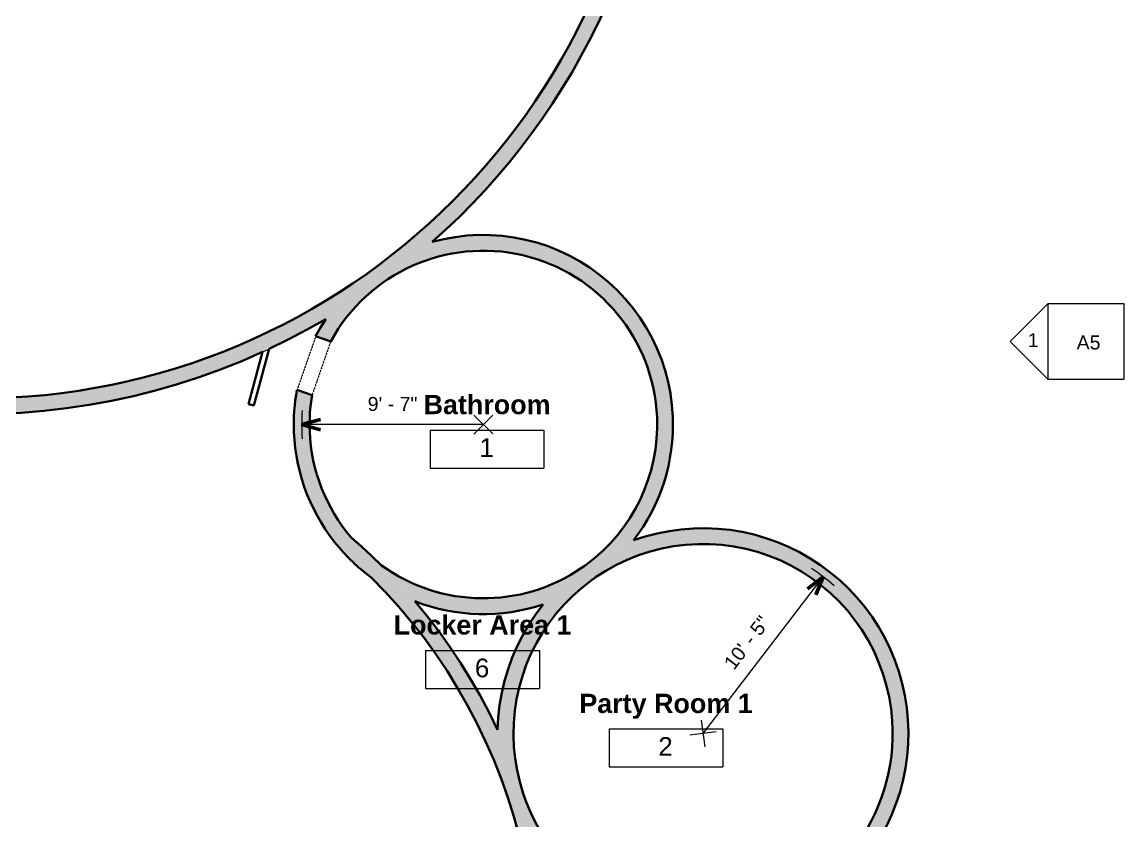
# Model space of a CAD drawing. Header units: inches. Extents: x -870 to 733, y -1250 to 961.
# Drawn here: x 35 to 733, y -301 to 204 of the extents above; entities that cross this region are included whole.
import ezdxf

# ---------------------------------------------------------------- set-up
doc = ezdxf.new("R2010")
doc.units = ezdxf.units.IN
doc.header["$MEASUREMENT"] = 0
doc.linetypes.add('Overhead', pattern=[0.15625, 0.09375, -0.0625])
for name, color, linetype, lineweight in [('A-ANNO-DIMS', 211, 'Continuous', 9), ('A-ANNO-DIMS-96', 211, 'Continuous', 9), ('A-AREA-IDEN', 2, 'Continuous', 9), ('A-GENM', 13, 'Continuous', 9), ('A-WALL', 113, 'Continuous', 13), ('A-WALL-PATT', 111, 'Continuous', 13), ('G-ANNO-SYMB', 111, 'Continuous', 9), ('I-WALL', 2, 'Continuous', 13)]:
    doc.layers.add(name, color=color, linetype=linetype, lineweight=lineweight)
doc.styles.add('Arial', font='arial.ttf', dxfattribs={"height": 8.851796})
doc.styles.add('Arial_1', font='arial.ttf', dxfattribs={"height": 11.802395})
doc.styles.add('Arial_B', font='arialbd.ttf', dxfattribs={"height": 12.177074})
doc.dimstyles.new('Arrow_-_3_32__Arial', dxfattribs={"dimscale": 12, "dimtxt": 9, "dimasz": 1, "dimexe": 0.75, "dimexo": 0, "dimgap": 0.5, "dimtad": 1, "dimjust": 3, "dimdec": 5, "dimrnd": 0.03125, "dimzin": 1, "dimdsep": 46, "dimlunit": 4, "dimtxsty": 'Arial', "dimblk1": 'OPEN30', "dimblk2": 'OPEN30', "dimsah": 1, "dimcen": 0.09, "dimazin": 0, "dimtfac": 1, "dimtdec": 4, "dimtix": 1, "dimtmove": 0, "dimatfit": 2, "dimfxl": 1, "dimtvp": 1, "dimtfill": 1, "dimfrac": 2, "dimtolj": 1, "dimtzin": 0, "dimarcsym": 2})

# ---------------------------------------------------------------- blocks, each defined once
blk = doc.blocks.new('Opening-Cased - 36_ x 84_-254266-Level 1')
at = {"layer": 'A-GENM', "linetype": 'Overhead'}
for p, q in [((-18.32, 5), (17.68, 5)), ((-18.32, -5), (17.68, -5))]:
    blk.add_line(p, q, dxfattribs=at)
blk = doc.blocks.new('Elevation - Detail Number-164347-Level 1')
at = {"layer": 'G-ANNO-SYMB'}
for p, q in [((-0.25, -0.25), (-0.25, 0.25)), ((-0.25, 0.25), (0.25, 0.25)), ((0.25, 0.25), (0.25, -0.25)), ((0.25, -0.25), (-0.25, -0.25))]:
    blk.add_line(p, q, dxfattribs=at)
blk = doc.blocks.new('Elevation - Detail Number-164074-Level 1')
at = {"layer": 'G-ANNO-SYMB'}
for p, q in [((0, 0.25), (-0.25, 0)), ((0.25, 0), (0, 0.25)), ((-0.25, 0), (0.25, 0))]:
    blk.add_line(p, q, dxfattribs=at)
blk = doc.blocks.new('Room Tag - Room Tag-60376-Level 1')
at = {"layer": 'A-AREA-IDEN'}
for p, q in [((-0.375, -0.0625), (-0.375, -0.3125)), ((-0.375, -0.0625), (0.375, -0.0625)), ((0.375, -0.0625), (0.375, -0.3125)), ((-0.375, -0.3125), (0.375, -0.3125))]:
    blk.add_line(p, q, dxfattribs=at)
blk = doc.blocks.new('DIMBLOCK2-Level 1')
at = {"layer": 'A-ANNO-DIMS-96', "lineweight": 50}
for q in [(224.16, -47.36), (224.17, -53.79)]:
    blk.add_line((212.16, -50.59), q, dxfattribs=at)
at = {"layer": 'A-ANNO-DIMS-96'}
for p, q in [((321.16, -44.51), (333.17, -56.5)), ((321.17, -56.51), (333.16, -44.5)), ((327.16, -50.5), (212.16, -50.59))]:
    blk.add_line(p, q, dxfattribs=at)
blk.add_arc((327.16, -50.5), 115, 175.55645, 184.52449, dxfattribs=at)
at = {"layer": 'A-ANNO-DIMS-96', "color": 0, "insert": (253.94, -33.07), "char_height": 8.852, "width": 37.7169, "attachment_point": 1, "rotation": 0.04047, "line_spacing_factor": 0.938532, "style": 'Arial', "bg_fill": 3, "box_fill_scale": 1.25, "bg_fill_color": 0, "bg_fill_transparency": 0}
blk.add_mtext('9\' - 7"', dxfattribs=at)
blk = doc.blocks.new('_Open30')
at = {"color": 0, "linetype": 'ByBlock', "lineweight": -2}
for p, q in [((-1, 0.268), (0, 0)), ((0, 0), (-1, -0.268)), ((0, 0), (-1, 0))]:
    blk.add_line(p, q, dxfattribs=at)
blk = doc.blocks.new('DIMBLOCK3-Level 1')
at = {"layer": 'A-ANNO-DIMS-96'}
for p, q in [((466.18, -246.1), (542.25, -146.91)), ((465.07, -237.69), (467.29, -254.52)), ((474.6, -244.99), (457.77, -247.21))]:
    blk.add_line(p, q, dxfattribs=at)
at = {"layer": 'A-ANNO-DIMS-96', "lineweight": 50}
for q in [(532.4, -154.48), (537.5, -158.39)]:
    blk.add_line((542.25, -146.91), q, dxfattribs=at)
at = {"layer": 'A-ANNO-DIMS-96'}
blk.add_arc((466.18, -246.1), 125, 48.3907, 56.64129, dxfattribs=at)
at = {"layer": 'A-ANNO-DIMS-96', "color": 0, "insert": (478.72, -201.03), "char_height": 8.852, "width": 45.8585, "attachment_point": 1, "rotation": 52.51599, "line_spacing_factor": 0.938532, "style": 'Arial', "bg_fill": 3, "box_fill_scale": 1.25, "bg_fill_color": 0, "bg_fill_transparency": 0}
blk.add_mtext('10\' - 5"', dxfattribs=at)

msp = doc.modelspace()

# ---------------------------------------------------------------- hatches: boundary and pattern name
at = {"layer": 'A-WALL-PATT'}
for points in [[(5.930277, -44.045435), (20.324727, -43.808299), (34.703555, -43.09715), (49.051155, -41.912759), (63.351956, -40.256412), (77.590439, -38.129906), (91.75115, -35.535548), (105.81872, -32.476156), (119.777882, -28.955048), (133.613487, -24.976047), (147.310519, -20.543471), (160.854113, -15.66213), (174.229569, -10.337322), (189.493092, -3.622906), (191.558633, -2.660281), (203.717849, 3.276398), (215.687209, 9.586561), (227.455474, 16.264263), (231.954295, 22.536427), (236.847045, 28.506387), (242.113482, 34.149443), (247.731814, 39.442247), (253.678797, 44.3629), (259.929826, 48.891043), (266.459036, 53.007941), (273.239414, 56.69656), (280.242905, 59.94164), (287.440534, 62.729753), (294.80252, 65.049363), (305.349081, 74.650664), (315.576708, 84.591012), (325.474509, 94.859821), (335.031941, 105.446153), (344.238822, 116.33873), (353.085346, 127.525951), (361.56209, 138.995899), (369.703507, 150.804021), (377.370525, 162.734819), (384.685377, 174.978505), (391.596789, 187.454373), (398.097401, 200.149134), (404.180286, 213.049266), (409.838967, 226.141028), (415.067415, 239.410475), (419.860061, 252.843474), (424.211801, 266.425714), (428.117999, 280.14273), (431.574494, 293.97991), (434.577605, 307.922515), (437.124132, 321.955693), (439.211364, 336.064498), (440.837076, 350.2339), (441.999538, 364.448807), (442.69751, 378.694078), (442.930251, 392.954539), (432.930251, 392.954539), (432.681319, 378.376285), (431.934815, 363.81503), (430.691609, 349.28775), (428.95315, 334.811383), (426.721465, 320.402809), (423.999157, 306.078826), (420.789399, 291.856137), (417.095933, 277.751324), (412.923067, 263.780833), (408.275666, 249.960953), (403.159148, 236.307797), (397.579479, 222.837284), (391.543164, 209.56512), (385.057242, 196.50678), (378.129275, 183.677489), (370.76734, 171.092206), (362.980022, 158.765604), (354.7764, 146.712056), (346.166039, 134.945616), (337.158978, 123.480003), (327.765719, 112.328585), (317.997215, 101.504365), (307.864854, 91.019962), (297.380451, 80.887601), (286.556231, 71.119097), (275.404813, 61.725838), (263.939199, 52.718777), (252.172759, 44.108416), (240.119212, 35.904794), (227.79261, 28.117476), (215.207327, 20.755541), (202.378036, 13.827574), (189.319696, 7.341652), (176.047532, 1.305337), (162.577019, -4.274332), (148.923863, -9.39085), (135.103982, -14.038251), (121.133491, -18.211117), (107.028679, -21.904583), (92.805989, -25.114341), (78.482007, -27.836649), (64.073433, -30.068334), (49.597066, -31.806793), (35.069786, -33.049999), (20.50853, -33.796503), (5.930277, -34.045435)], [(236.240681, -128.816761), (240.029183, -125.553749), (243.280557, -121.755253), (243.573574, -122.006333), (238.994732, -116.27718), (234.807839, -110.255642), (231.031506, -103.968488), (227.682522, -97.443667), (224.775773, -90.710184), (222.32418, -83.797971), (220.338643, -76.737756), (218.827988, -69.560925), (217.798929, -62.29938), (217.256042, -54.985403), (207.264343, -55.392761), (207.784538, -62.685103), (208.747839, -69.932234), (210.150672, -77.107254), (211.987828, -84.183532), (214.25249, -91.134803), (216.936251, -97.935265), (220.029151, -104.559677), (223.519708, -110.98345), (227.394967, -117.182743), (231.640544, -123.134543)], [(352.307236, -283.945466), (350.118795, -276.579465), (348.406282, -269.088501), (347.17672, -261.503291), (346.43515, -253.854937), (346.184612, -246.174802), (346.426135, -238.494378), (347.158728, -230.845159), (348.379387, -223.258511), (350.083106, -215.765542), (352.2629, -208.396978), (354.90983, -201.183033), (358.013043, -194.153288), (361.559813, -187.336568), (365.535598, -180.760827), (369.924094, -174.453026), (374.707306, -168.439033), (379.865621, -162.743506), (385.377888, -157.389801), (391.221503, -152.39987), (397.372504, -147.794175), (403.805669, -143.591601), (410.494619, -139.809381), (417.411926, -136.463024), (424.529225, -133.566251), (431.817333, -131.130942), (439.246363, -129.167082), (446.785854, -127.682723), (454.404889, -126.683952), (462.072227, -126.174866), (469.756428, -126.157551), (477.425983, -126.632078), (485.049442, -127.596501), (492.595545, -129.046867), (500.033351, -130.977227), (507.33236, -133.379666), (514.462642, -136.244334), (521.394959, -139.559482), (528.100887, -143.311519), (534.552927, -147.485058), (540.724622, -152.062985), (546.590665, -157.02653), (552.127003, -162.355339), (557.310934, -168.027561), (562.121201, -174.019937), (566.53808, -180.307896), (570.543459, -186.865653), (574.120914, -193.666319), (577.255776, -200.682007), (579.93519, -207.88395), (582.14817, -215.242616), (583.885641, -222.72783), (585.140478, -230.308901), (585.907536, -237.95474), (595.884448, -237.275603), (595.10336, -229.372637), (593.841176, -221.532109), (592.102606, -213.78328), (589.894139, -206.155065), (587.224016, -198.675933), (584.102202, -191.373792), (580.540345, -184.275894), (576.551738, -177.408726), (572.151266, -170.797914), (567.355351, -164.468129), (562.181889, -158.442993), (556.650187, -152.744988), (550.780888, -147.39538), (544.595894, -142.414132), (538.118287, -137.819832), (531.37224, -133.629625), (524.382927, -129.859149), (517.176431, -126.522474), (509.779646, -123.632052), (502.220173, -121.198668), (494.526224, -119.231405), (486.72651, -117.737603), (478.385441, -116.691639), (470.926501, -116.190893), (462.985169, -116.143757), (455.055776, -116.581604), (447.167914, -117.502802), (439.351017, -118.903912), (431.634257, -120.779704), (424.046431, -123.123181), (416.615856, -125.925595), (409.370259, -129.17649), (402.336681, -132.863733), (395.541369, -136.973564), (389.009681, -141.490647), (382.765993, -146.398125), (376.833604, -151.677684), (371.234653, -157.309622), (365.990033, -163.272922), (361.119317, -169.54533), (356.640681, -176.10344), (352.570838, -182.922777), (348.924976, -189.977894), (345.7167, -197.242462), (342.957983, -204.689371), (340.65912, -212.290832), (338.82869, -220.018478), (337.473523, -227.84347), (336.598677, -235.736608), (336.207416, -243.668436), (340.679682, -253.55373), (344.856156, -263.567582), (348.73315, -273.701146)], [(370.930277, -399.045435), (370.723627, -386.764888), (370.103911, -374.498248), (369.071831, -362.259402), (367.628555, -350.062211), (365.775717, -337.920484), (363.515386, -325.84788), (361.181794, -315.251894), (358.53429, -304.72995), (355.575214, -294.291346), (352.307181, -283.945306), (348.73313, -273.70109), (344.856176, -263.567629), (340.679744, -253.553878), (336.207525, -243.668684), (330.524591, -232.121704), (324.438239, -220.782487), (317.955927, -209.664882), (310.620705, -198.100663), (303.83614, -188.149496), (296.216218, -177.778464), (288.235421, -167.682504), (279.90367, -157.874168), (271.231324, -148.36565), (262.229162, -139.168769), (252.908378, -130.29496), (243.280557, -121.755253), (236.777809, -129.352244), (246.730611, -138.200271), (256.344552, -147.415367), (265.606103, -156.984563), (274.502231, -166.894394), (283.020417, -177.130914), (291.148674, -187.679719), (298.875565, -198.525963), (306.190214, -209.654383), (313.08233, -221.04932), (319.905107, -233.411025), (325.560772, -244.574249), (331.129538, -256.671137), (336.240675, -268.968377), (340.886991, -281.448665), (345.061946, -294.094439), (348.759665, -306.887903), (351.974946, -319.811053), (354.703263, -332.845704), (356.940777, -345.973513), (358.68434, -359.176007), (359.931497, -372.434605), (360.680494, -385.730652), (360.930277, -399.045435), (366.542283, -399.045435)], [(466.184688, -376.10438), (474.070177, -375.864997), (481.926626, -375.147739), (489.725102, -373.955248), (497.436884, -372.291916), (505.033572, -370.163869), (512.487189, -367.578943), (519.770286, -364.546659), (526.856041, -361.078183), (534.307019, -356.803469), (540.331968, -352.885308), (546.672512, -348.191082), (552.71664, -343.120898), (558.442093, -337.693427), (563.827786, -331.928658), (568.853885, -325.84782), (573.50188, -319.473309), (577.754653, -312.828599), (581.596544, -305.938161), (585.013402, -298.827371), (587.992645, -291.522417), (590.523302, -284.0502), (592.596051, -276.438238), (594.203261, -268.714564), (595.339011, -260.907624), (595.999119, -253.046166), (596.181155, -245.159144), (595.884448, -237.275603), (585.907536, -237.95474), (586.183738, -245.651773), (585.965605, -253.350671), (585.254037, -261.019718), (584.051963, -268.627321), (582.364336, -276.142141), (580.198108, -283.533221), (577.562203, -290.770114), (574.467479, -297.823006), (570.926686, -304.662845), (566.954408, -311.261452), (562.567011, -317.591646), (557.782568, -323.627349), (552.620788, -329.343698), (547.102936, -334.717143), (541.251741, -339.725548), (535.091308, -344.348283), (528.647015, -348.566303), (521.945409, -352.362233), (515.014097, -355.720435), (507.881632, -358.627075), (500.577397, -361.070179), (493.131481, -363.039684), (485.574558, -364.527474), (477.937758, -365.527423), (470.252542, -366.03541), (462.550567, -366.049342), (454.863562, -365.569163), (447.223195, -364.59685), (439.660939, -363.136409), (432.207946, -361.193857), (424.89492, -358.777194), (417.751986, -355.896378), (410.80857, -352.563275), (404.093274, -348.791616), (397.633763, -344.596938), (391.456646, -339.996521), (385.587369, -335.009317), (380.050112, -329.65587), (374.867685, -323.958234), (370.061437, -317.93988), (365.651166, -311.625601), (361.655042, -305.041408), (358.089526, -298.214425), (354.969306, -291.172775), (352.307236, -283.945466), (355.575256, -294.291491), (358.534324, -304.730078), (361.181823, -315.252004), (363.515416, -325.847972), (368.541524, -331.928802), (373.927225, -337.693563), (379.652686, -343.121025), (385.696822, -348.191201), (392.037372, -352.885417), (398.650988, -357.186388), (405.513312, -361.078272), (412.599072, -364.546738), (419.882173, -367.579012), (427.335795, -370.163926), (434.932486, -372.291962), (442.64427, -373.955283), (450.442747, -375.147762), (458.299197, -375.865008)]]:
    msp.add_hatch(color=256, dxfattribs=at).paths.add_polyline_path(points, flags=0)
h = msp.add_hatch(color=256, dxfattribs=at)
h.paths.add_polyline_path([(207.264343, -55.392761), (217.256042, -54.985403), (217.172627, -49.186965), (217.394907, -43.39219), (217.922264, -37.617181), (218.753232, -31.877989), (209.189467, -28.553711), (208.143103, -35.212285), (207.472249, -41.919106), (207.179021, -48.653013)], flags=0)
h.paths.add_polyline_path([(437.073432, -46.023524), (447.065131, -45.616166), (446.509544, -37.9818), (445.468354, -30.398387), (443.945797, -22.896783), (441.94807, -15.507513), (439.4833, -8.260642), (436.561516, -1.185657), (433.194608, 5.688654), (429.396274, 12.334321), (425.18197, 18.724303), (420.568842, 24.8326), (415.575663, 30.634357), (410.222748, 36.105968), (404.531877, 41.22517), (398.526207, 45.971132), (392.230174, 50.324545), (385.669396, 54.267693), (378.870568, 57.784534), (371.861354, 60.860757), (364.670274, 63.483846), (357.326587, 65.643127), (349.860175, 67.329815), (342.301417, 68.537046), (334.681069, 69.259908), (327.030138, 69.495461), (319.379755, 69.242745), (311.761048, 68.50279), (304.205017, 67.278605), (296.742407, 65.575172), (289.403583, 63.399422), (282.218405, 60.760208), (275.21611, 57.668269), (268.425188, 54.136185), (261.873272, 50.178329), (255.587021, 45.810803), (249.592013, 41.05138), (243.912641, 35.919425), (238.572014, 30.435819), (233.591862, 24.622875), (228.992449, 18.504245), (224.79249, 12.104826), (221.009074, 5.450654), (230.57284, 2.126377), (234.29647, 8.44878), (238.433312, 14.508875), (242.964959, 20.279697), (247.871248, 25.735569), (253.130348, 30.852216), (258.71886, 35.606871), (264.611917, 39.978379), (270.7833, 43.947289), (277.205548, 47.495942), (283.850087, 50.608548), (290.687351, 53.271258), (297.68692, 55.472224), (304.817648, 57.201653), (312.047808, 58.451851), (319.34523, 59.217254), (326.677444, 59.494457), (334.011827, 59.282227), (341.315744, 58.581507), (348.556697, 57.395416), (355.702467, 55.729232), (362.721261, 53.590366), (369.581848, 50.988338), (376.253703, 47.934723), (382.707139, 44.443109), (388.913443, 40.529032), (394.845, 36.209907), (400.475418, 31.504951), (405.779644, 26.4351), (410.734078, 21.02291), (415.316676, 15.292465), (419.507046, 9.269259), (423.286546, 2.980094), (426.638357, -3.547047), (429.547566, -10.283122), (432.00123, -17.19816), (433.988429, -24.261392), (435.500323, -31.441391), (436.530185, -38.70621)], flags=0)
h = msp.add_hatch(color=256, dxfattribs=at)
h.paths.add_polyline_path([(328.070285, -170.501047), (335.604241, -170.207324), (343.10488, -169.441051), (350.542592, -168.205253), (357.888016, -166.504809), (365.112154, -164.346431), (369.469339, -159.235744), (374.084647, -154.3569), (378.945759, -149.722919), (384.039702, -145.346169), (389.35288, -141.238332), (383.367992, -145.062351), (377.148805, -148.492182), (370.721247, -151.513525), (364.112112, -154.113785), (357.348952, -156.282123), (350.459962, -158.009498), (343.473859, -159.288711), (336.419768, -160.114428), (329.327094, -160.483208), (322.225406, -160.393512), (315.144309, -159.845715), (308.113322, -158.842101), (301.161756, -157.386852), (294.318591, -155.486036), (287.612353, -153.147578), (281.070999, -150.381224), (274.721799, -147.198508), (268.591222, -143.612698), (262.704823, -139.638742), (269.959886, -147.026852), (277.002455, -154.617789), (283.826865, -162.405441), (290.939749, -164.906169), (298.195639, -166.955274), (305.565889, -168.544668), (313.021405, -169.668074), (320.532754, -170.32106)], flags=0)
h.paths.add_polyline_path([(256.20254, -147.274121), (246.657016, -138.132351), (236.777809, -129.352244), (240.029183, -125.553749), (236.240681, -128.816761), (240.829899, -133.848904), (245.697208, -138.612589), (250.826929, -143.092471), (254.699126, -146.104626)], flags=0)
h.paths.add_polyline_path([(392.408613, -139.066513), (398.034931, -135.39926), (403.843131, -132.027466), (409.817715, -128.960131), (415.942735, -126.20544), (422.201845, -123.770747), (426.653516, -117.601281), (430.7053, -111.162125), (434.340911, -104.47916), (437.545735, -97.579248), (440.306892, -90.490122), (442.613282, -83.240277), (444.455636, -75.858853), (445.826548, -68.37552), (446.720508, -60.820354), (447.133923, -53.223725), (447.065131, -45.616166), (437.073432, -46.023524), (437.132101, -53.183805), (436.72479, -60.332733), (435.853224, -67.440014), (434.521097, -74.475531), (432.734053, -81.409472), (430.499665, -88.212455), (427.827402, -94.855653), (424.728586, -101.310914), (421.216348, -107.550887), (417.305573, -113.549128), (413.01283, -119.280222), (408.356312, -124.719881), (403.355748, -129.845058), (398.032329, -134.634032)], flags=0)

# ---------------------------------------------------------------- linework, layer by layer
at = {"layer": 'A-WALL', "lineweight": 30}
for p, q in [((221.009074, 5.450654), (230.57284, 2.126377)), ((218.753232, -31.877989), (209.189467, -28.553711))]:
    msp.add_line(p, q, dxfattribs=at)
at = {"layer": 'A-WALL', "lineweight": 30, "flags": 128}
for points in [[(447.065131, -45.616166), (446.529697, -38.175375), (445.532952, -30.782252), (444.07875, -23.465353), (442.172713, -16.252961), (439.822208, -9.172947), (437.036321, -2.252674), (433.825818, 4.481115), (430.203109, 11.002398), (426.182194, 17.285972), (421.778615, 23.307556), (417.009389, 29.043878), (411.892948, 34.47277), (406.449066, 39.573254), (400.698782, 44.325617), (394.664318, 48.711496), (388.368995, 52.71394), (381.837142, 56.317482), (375.094002, 59.508197), (368.165634, 62.273754), (361.078813, 64.603466), (353.860927, 66.488329), (346.53987, 67.921058), (339.143933, 68.896118), (331.7017, 69.409739), (324.241931, 69.459936), (316.793455, 69.046515), (309.385057, 68.171073), (302.045367, 66.836992), (294.802988, 65.049465)], [(191.558633, -2.660281), (203.717747, 3.276346), (215.68713, 9.586518), (227.455474, 16.264263)], [(227.455698, 16.264528), (224.090597, 10.942437), (221.009074, 5.450654)], [(5.930277, -44.045435), (20.324738, -43.808299), (34.703576, -43.097149), (49.051186, -41.912756), (63.351997, -40.256406), (77.590488, -38.129897), (91.751206, -35.535537), (105.818784, -32.476141), (119.777953, -28.955029), (133.613563, -24.976024), (147.3106, -20.543443), (160.854198, -15.662098), (174.229659, -10.337285), (187.422557, -4.57474)], [(595.884448, -237.275603), (595.12807, -229.564142), (593.913611, -221.911458), (592.245387, -214.344724), (590.129326, -206.890826), (587.572945, -199.576243), (584.585329, -192.42696), (581.17709, -185.468374), (577.360339, -178.725205), (573.148634, -172.221408), (568.556939, -165.980086), (563.601566, -160.023412), (558.30012, -154.372546), (552.671434, -149.047561), (546.735504, -144.067375), (540.513419, -139.449678), (534.027281, -135.210875), (527.300133, -131.366023), (520.355873, -127.928781), (513.219169, -124.911359), (505.915376, -122.324476), (498.47044, -120.177322), (490.910807, -118.477525), (483.263334, -117.231123), (475.555187, -116.442543), (467.81375, -116.114589), (460.066523, -116.248425), (452.341029, -116.843575), (444.664711, -117.897927), (437.06484, -119.407735), (429.568414, -121.367635), (422.202291, -123.770611)], [(262.704789, -139.638708), (256.467964, -133.610193), (250.090042, -127.731945), (243.573688, -122.006436)], [(398.207505, -147.214981), (404.649765, -143.082707), (411.342154, -139.369629), (418.257627, -136.090717), (425.368052, -133.259309), (432.644507, -130.886922), (440.057394, -128.983206), (447.576559, -127.555904), (455.171417, -126.610824), (462.811072, -126.151809), (470.464451, -126.180726), (478.100421, -126.697458), (485.68792, -127.699903), (493.196086, -129.183984), (500.594377, -131.143663), (507.8527, -133.570969), (514.941528, -136.456028), (521.832028, -139.787106), (528.49617, -143.550652), (534.906846, -147.731357), (541.037981, -152.312216), (546.864633, -157.274594), (552.363102, -162.598307), (557.511022, -168.261698), (562.287452, -174.241732), (566.672963, -180.514083), (570.649717, -187.053236), (574.201536, -193.832593), (577.313973, -200.824577), (579.974367, -208.000746), (582.171897, -215.33191), (583.897624, -222.788249), (585.144528, -230.339431), (585.907536, -237.95474)], [(392.408689, -139.066512), (390.872743, -140.141531), (389.352701, -141.238466)], [(256.202572, -147.274153), (265.062366, -156.402568), (273.589422, -165.842557), (281.772778, -175.581982), (289.601928, -185.608337), (297.06682, -195.908747), (304.157871, -206.469989), (310.865978, -217.2785), (317.182528, -228.320404), (323.099413, -239.581523), (328.609036, -251.047399), (333.704323, -262.703311), (338.378732, -274.534292), (342.626262, -286.525154), (346.441459, -298.660501), (349.819424, -310.924752), (352.755819, -323.302161), (355.246874, -335.776838), (357.289389, -348.332765), (358.88074, -360.953822), (360.018883, -373.623804), (360.702355, -386.326436), (360.930277, -399.045435)], [(352.307236, -283.945466), (350.153721, -276.712174), (348.45916, -269.357824), (347.230252, -261.911499), (346.471858, -254.402656), (346.186977, -246.860993), (346.376735, -239.316342), (347.04038, -231.798544), (348.175288, -224.337336), (349.776968, -216.962227), (351.839084, -209.702391), (354.353479, -202.586542), (357.310208, -195.642825), (360.697575, -188.898705), (364.502181, -182.380857), (368.708978, -176.115062), (373.301325, -170.126102), (378.261058, -164.437666), (383.56856, -159.072252), (389.202837, -154.051084), (395.141765, -149.393951)], [(336.207525, -243.668684), (330.866569, -232.788385), (325.167387, -222.091577), (319.116197, -211.589894), (312.719676, -201.294924), (305.984878, -191.218015), (298.919228, -181.370276), (291.530516, -171.762563), (283.826854, -162.405448)], [(365.112456, -164.34608), (360.381958, -170.567617), (356.034016, -177.061997), (352.08419, -183.805919), (348.546755, -190.775009), (345.434497, -197.944078), (342.758666, -205.287216), (340.528933, -212.777882), (338.753357, -220.389004), (337.438357, -228.093073), (336.588687, -235.862242), (336.207416, -243.668436)], [(509.248444, -368.764456), (516.423206, -366.004679), (523.422354, -362.825581), (530.221357, -359.23834), (536.79644, -355.2555), (543.124614, -350.890987), (549.18375, -346.160063), (554.952662, -341.07927), (560.411177, -335.666374), (565.540208, -329.9403), (570.32182, -323.921072), (574.739294, -317.629737), (578.777182, -311.088291), (582.421363, -304.319609), (585.659096, -297.347359), (588.479057, -290.195918), (590.871385, -282.890294), (592.827714, -275.456032), (594.341202, -267.919127), (595.406555, -260.305933), (596.020047, -252.643071), (596.179531, -244.957341), (595.884448, -237.275603)]]:
    msp.add_lwpolyline(points, dxfattribs=at)
at = {"layer": 'A-WALL', "lineweight": 30}
for centre, radius, start, end in [((5.930277, 392.954539), 426.999973, 270, 0), ((5.930277, 392.954539), 436.999973, 311.378849616, 360), ((327.164737, -50.504464), 110, 2.334636058, 151.414987093), ((327.164737, -50.504464), 120, 169.459940872, 182.334636058), ((327.164737, -50.504464), 110, 170.251041533, 182.334636058), ((327.164737, -50.504464), 110, 306.379164406, 2.334636058), ((327.164737, -50.504464), 120, 322.370547198, 2.334636058), ((327.164737, -50.504464), 120, 182.334636058, 220.738106274), ((327.164737, -50.504464), 110, 182.334636058, 220.542883568), ((327.164737, -50.504464), 120, 220.738106274, 233.747016386), ((327.164737, -50.504464), 110, 234.126388547, 304.426374119), ((327.164737, -50.504464), 120, 304.504622278, 306.300916247), ((327.164737, -50.504464), 120, 248.829227286, 288.434991327), ((466.184592, -246.10438), 120, 198.381484208, 3.894163963)]:
    msp.add_arc(centre, radius, start, end, dxfattribs=at)
at = {"layer": 'A-WALL'}
for centre, radius, start, end in [((5.930277, 392.954539), 436.999973, 294.539075998, 295.136701547), ((6.040807, 392.714978), 436.736144, 294.538964539, 295.136890687)]:
    msp.add_arc(centre, radius, start, end, dxfattribs=at)
at = {"layer": 'I-WALL', "lineweight": 30}
for p, q in [((187.422372, -4.574827), (178.594337, -37.521503)), ((181.975077, -38.42737), (191.558868, -2.660177)), ((178.594337, -37.521503), (181.975077, -38.42737))]:
    msp.add_line(p, q, dxfattribs=at)

# ---------------------------------------------------------------- block references
at = {"layer": 'A-AREA-IDEN', "xscale": 95.99999999999994, "yscale": 95.99999999999994, "zscale": 95.99999999999994}
for p in [(329.499015, -48.023158), (326.629723, -187.47574), (442.727921, -237.166899)]:
    msp.add_blockref('Room Tag - Room Tag-60376-Level 1', p, dxfattribs=at)
at = {"layer": 'A-GENM', "rotation": 250.833014313194}
msp.add_blockref('Opening-Cased - 36_ x 84_-254266-Level 1', (219.83436, -13.538711), dxfattribs=at)
at = {"layer": 'G-ANNO-SYMB', "xscale": 95.99999999999994, "yscale": 95.99999999999994, "zscale": 95.99999999999994, "rotation": 90}
msp.add_blockref('Elevation - Detail Number-164074-Level 1', (684.574434, 2.028768), dxfattribs=at)
at = {"layer": 'G-ANNO-SYMB', "xscale": 95.99999999999994, "yscale": 95.99999999999994, "zscale": 95.99999999999994}
msp.add_blockref('Elevation - Detail Number-164347-Level 1', (708.574434, 2.028768), dxfattribs=at)

# ---------------------------------------------------------------- texts
at = {"layer": 'A-AREA-IDEN', "attachment_point": 2, "line_spacing_factor": 0.938532}
for s, insert, char_height, width, style in [('Bathroom', (329.509723, -31.773973), 12.1770744, 93.312, 'Arial_B'), ('1', (329.223691, -59.216248), 11.802395, 10.944, 'Arial_1'), ('Locker Area 1', (326.64043, -171.226555), 12.17707442, 129.888, 'Arial_B'), ('6', (326.354399, -198.66883), 11.802395, 10.944, 'Arial_1'), ('Party Room 1', (442.738628, -220.917713), 12.17707442, 127.008, 'Arial_B'), ('2', (442.452597, -248.359989), 11.802395, 10.944, 'Arial_1')]:
    msp.add_mtext(s, dxfattribs=dict(at, insert=insert, char_height=char_height, width=width, style=style))

# ---------------------------------------------------------------- next in the draw order: texts
at = {"layer": 'G-ANNO-SYMB', "attachment_point": 2, "line_spacing_factor": 0.938532, "style": 'Arial', "bg_fill": 3, "box_fill_scale": 1.25, "bg_fill_color": 0, "bg_fill_transparency": 0}
for s, insert, char_height, width in [('1', (675.118691, 7.313937), 8.851796, 8.208), ('A5', (710.172003, 5.842201), 8.8517964, 18.036)]:
    msp.add_mtext(s, dxfattribs=dict(at, insert=insert, char_height=char_height, width=width))

# ---------------------------------------------------------------- next in the draw order: dimensions: what is measured, and where the dimension line sits
at = {"layer": 'A-ANNO-DIMS'}
for center, mpoint, picture, middle in [((327.164737, -50.504464), (212.164766, -50.585691), 'DIMBLOCK2-Level 1', (275.65732, -40.021354)), ((466.184592, -246.10438), (542.252084, -146.913975), 'DIMBLOCK3-Level 1', (492.21964, -194.868788))]:
    dim = msp.add_radius_dim(center=center, mpoint=mpoint, dimstyle='Arrow_-_3_32__Arial', override={"dimpost": '<>'}, dxfattribs=at)
    dim.commit()
    dim.dimension.update_dxf_attribs({"geometry": picture, "text_midpoint": middle})

doc.saveas('drawing.dxf')
